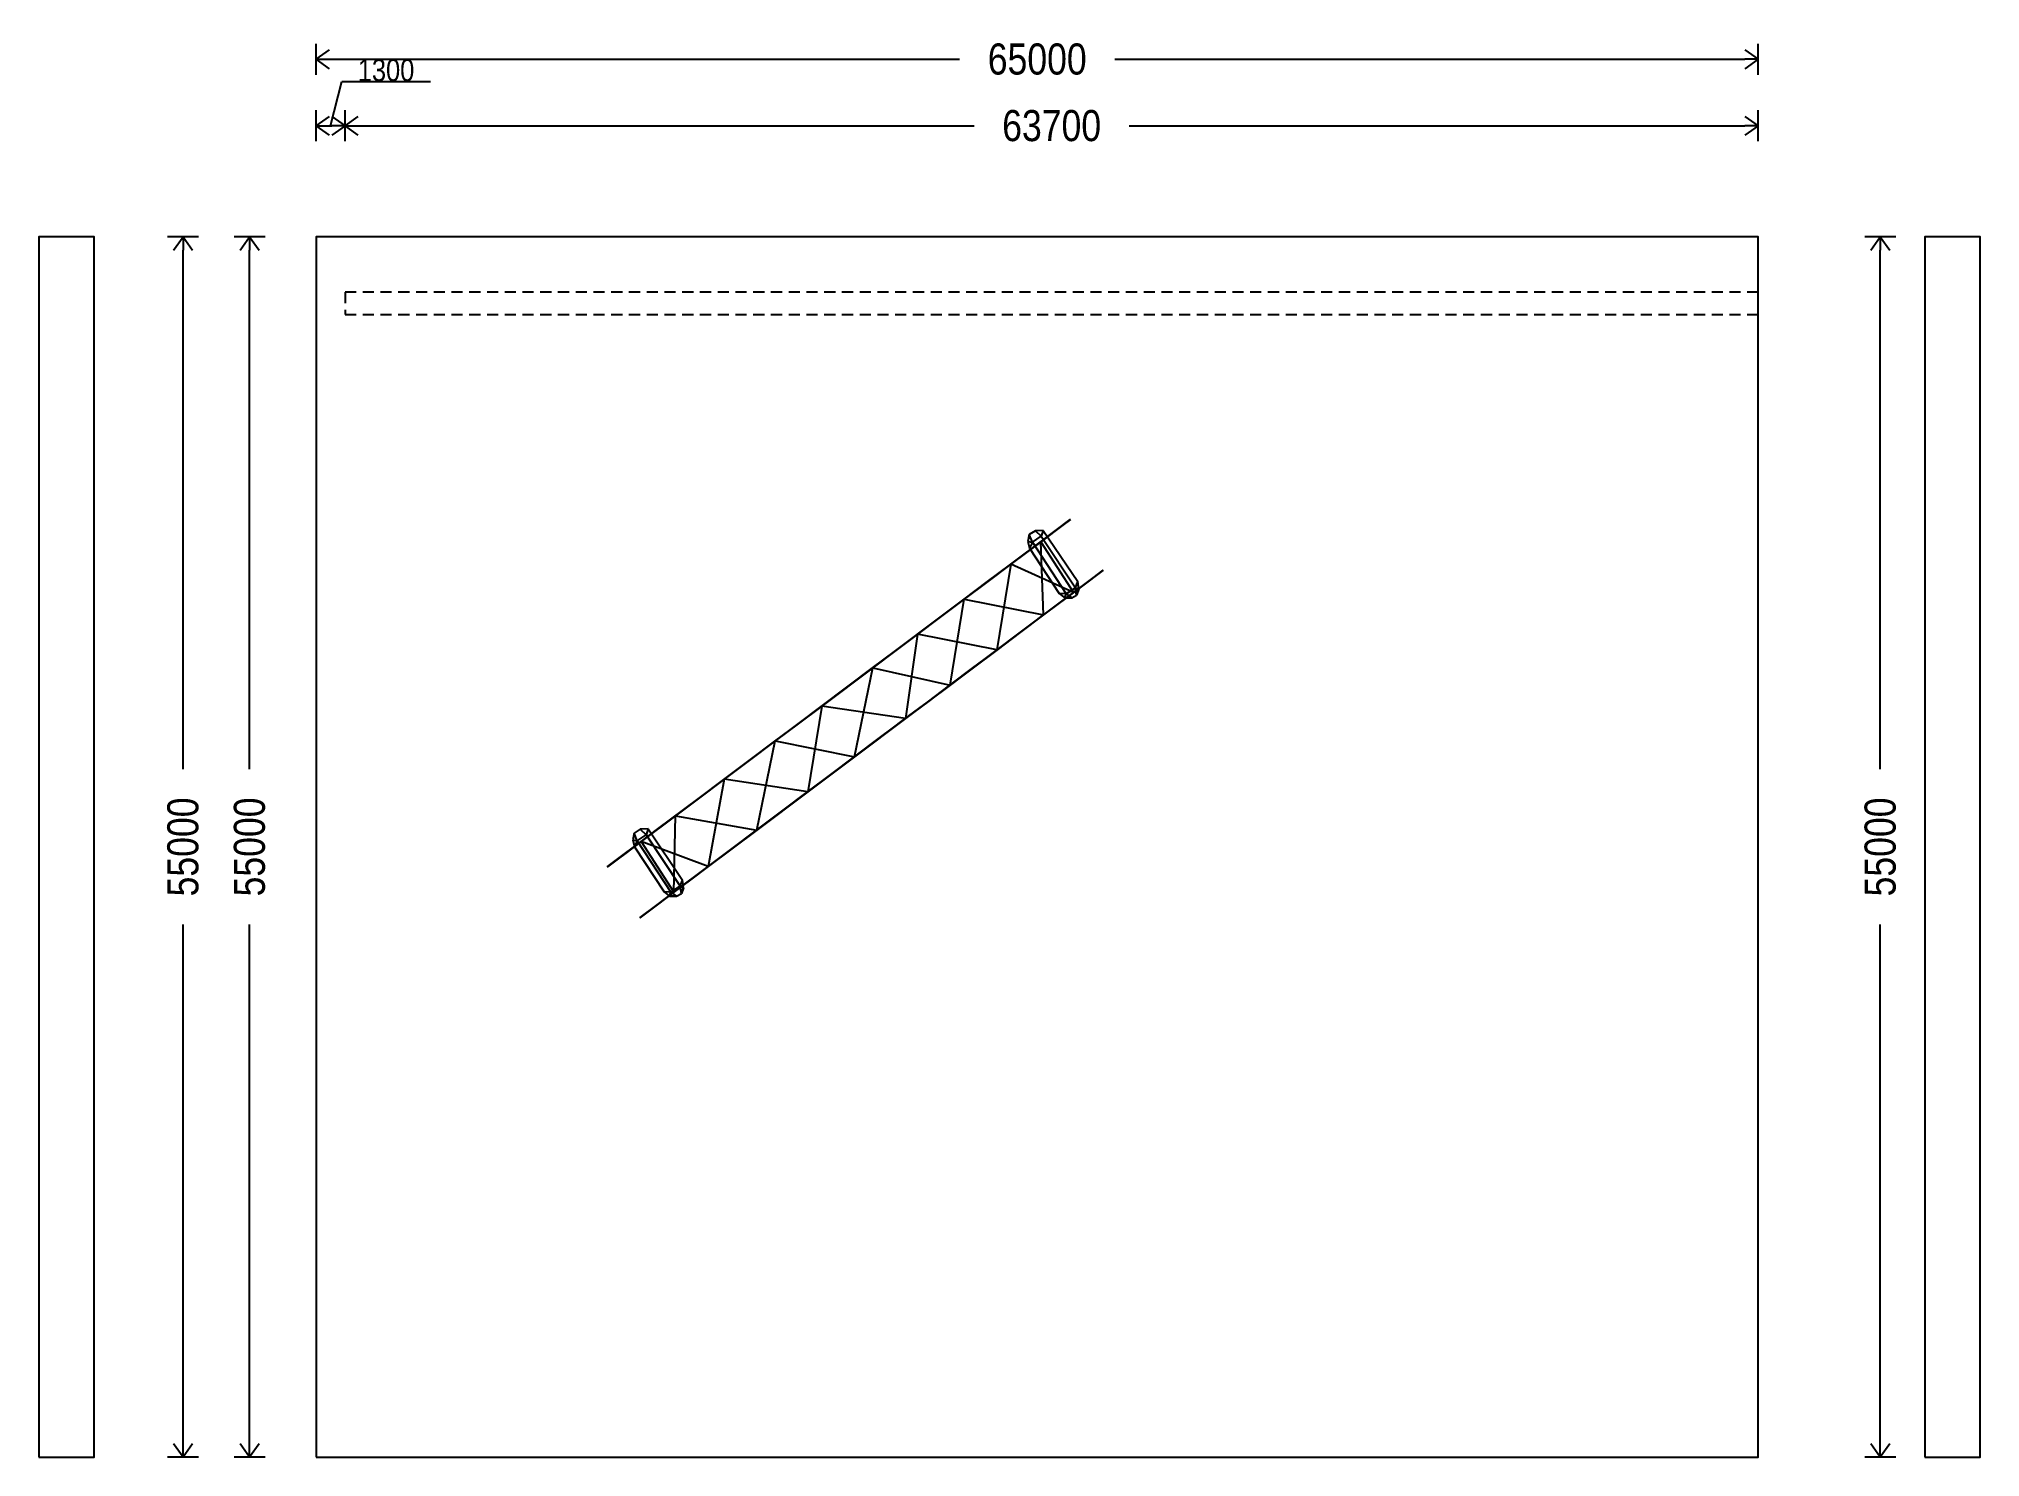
# Model space of a CAD drawing. Header units: metres. Extents: x 0 to 875, y 0 to 639.
import ezdxf

# ---------------------------------------------------------------- set-up
doc = ezdxf.new("R2010")
doc.units = ezdxf.units.M
doc.linetypes.add('DASHED1', pattern=[8, 5, -3])
doc.styles.add('OpenSansCondensed-Light', font='OpenSansCondensed-Light.ttf')
doc.dimstyles.new('EZDXF', dxfattribs={"dimtxt": 0.25, "dimasz": 0.175, "dimexe": 0.375, "dimexo": 0.125, "dimgap": 0.1, "dimtad": 1, "dimlfac": 100, "dimdsep": 46, "dimtxsty": 'OpenSansCondensed-Light', "dimblk": 'ARCHTICK', "dimcen": 2.5, "dimadec": 0, "dimazin": 0, "dimtfac": 1, "dimtmove": 2, "dimatfit": 3, "dimarcsym": 0})

# ---------------------------------------------------------------- blocks, each defined once
blk = doc.blocks.new('Block1')
for p, q in [((-0.002689, -0.096351, 0.014476), (0.004042, -0.091303, 0.014439)), ((-0.000428, -0.091274, -0.001109), (-0.001803, -0.092126, -0.001109)), ((0.001362, -0.091189, -0.001109), (-0.000428, -0.091274, -0.001109)), ((0.001362, -0.091189, -0.001109), (-0.000428, -0.091274, -0.001109)), ((-0.000428, -0.091274, -0.001109), (0.000899, -0.092487, 0.009188)), ((0.004042, -0.091303, 0.014439), (0.000721, -0.093794, 0.009392)), ((0.000721, -0.093794, 0.009392), (0.003952, -0.09137, 0.009355)), ((0.007453, -0.088746, 0.014536), (0.000781, -0.093749, 0.020553)), ((0.001362, -0.091189, -0.001109), (0.000899, -0.092487, 0.009188)), ((0.001362, -0.091189, -0.001109), (0.00912, -0.102707, -0.001109)), ((0.003952, -0.09137, 0.009355), (0.007512, -0.088701, 0.00943)), ((0.004042, -0.091303, 0.014439), (0.003952, -0.09137, 0.009355)), ((0.007512, -0.088701, 0.00943), (0.004042, -0.091303, 0.014439)), ((0.004042, -0.091303, 0.014439), (0.007453, -0.088746, 0.014536)), ((0.007453, -0.088746, 0.014536), (0.007512, -0.088701, 0.00943)), ((0.000781, -0.093749, 0.020553), (-0.005951, -0.098795, 0.0253)), ((0.000721, -0.093794, 0.009392), (-0.002689, -0.096351, 0.014476)), ((-0.00266, -0.096328, 0.009541), (0.000721, -0.093794, 0.009392)), ((-0.001803, -0.092126, -0.001109), (-0.002105, -0.093672, -0.001109)), ((-0.001803, -0.092126, -0.001109), (-0.002105, -0.093672, -0.001109)), ((-0.002105, -0.093672, -0.001109), (-0.00106, -0.093844, 0.009188)), ((-0.002105, -0.093672, -0.001109), (-0.001727, -0.095211, -0.001109)), ((-0.00106, -0.093844, 0.009188), (-0.001803, -0.092126, -0.001109)), ((-0.00106, -0.093844, 0.009188), (-0.001727, -0.095211, -0.001109)), ((-0.001727, -0.095211, -0.001109), (0.004952, -0.105356, -0.001109)), ((-0.00106, -0.093844, 0.009188), (0.000899, -0.092487, 0.009188)), ((-0.00106, -0.093844, 0.009188), (0.006495, -0.105431, 0.009188)), ((0.000781, -0.093749, 0.020553), (0.000721, -0.093794, 0.009392)), ((0.001416, -0.110228, 0.025254), (0.000781, -0.093749, 0.020553)), ((0.000781, -0.093749, 0.020553), (0.008149, -0.105182, 0.020507)), ((0.000899, -0.092487, 0.009188), (0.008612, -0.104095, 0.009188)), ((-0.005951, -0.098795, 0.0253), (-0.016452, -0.106669, 0.031317)), ((-0.011186, -0.102721, 0.009355), (-0.00592, -0.098773, 0.00943)), ((-0.011156, -0.102699, 0.014513), (-0.002689, -0.096351, 0.014476)), ((-0.00592, -0.098773, 0.00943), (-0.011156, -0.102699, 0.014513)), ((-0.005951, -0.098795, 0.0253), (-0.009085, -0.118102, 0.031271)), ((-0.005951, -0.098795, 0.0253), (-0.00592, -0.098773, 0.00943)), ((0.008149, -0.105182, 0.020507), (-0.005951, -0.098795, 0.0253)), ((-0.00592, -0.098773, 0.00943), (-0.00266, -0.096328, 0.009541)), ((-0.002689, -0.096351, 0.014476), (-0.00592, -0.098773, 0.00943)), ((-0.002689, -0.096351, 0.014476), (-0.00266, -0.096328, 0.009541)), ((0.01482, -0.100179, 0.014489), (0.008149, -0.105182, 0.020507)), ((0.011319, -0.102803, 0.009309), (0.01488, -0.100134, 0.009383)), ((0.01488, -0.100134, 0.009383), (0.011409, -0.102736, 0.014391)), ((0.011409, -0.102736, 0.014391), (0.01482, -0.100179, 0.014489)), ((0.01482, -0.100179, 0.014489), (0.01488, -0.100134, 0.009383)), ((-0.021838, -0.110707, 0.014551), (-0.011156, -0.102699, 0.014513)), ((-0.011156, -0.102699, 0.014513), (-0.016482, -0.106692, 0.009392)), ((-0.016482, -0.106692, 0.009392), (-0.011186, -0.102721, 0.009355)), ((-0.011156, -0.102699, 0.014513), (-0.011186, -0.102721, 0.009355)), ((0.004678, -0.107783, 0.01443), (0.011409, -0.102736, 0.014391)), ((0.008612, -0.104095, 0.009188), (0.006495, -0.105431, 0.009188)), ((0.006495, -0.105431, 0.009188), (0.008612, -0.104095, 0.009188)), ((0.011409, -0.102736, 0.014391), (0.008089, -0.105227, 0.009346)), ((0.008089, -0.105227, 0.009346), (0.011319, -0.102803, 0.009309)), ((0.008612, -0.104095, 0.009188), (0.00912, -0.102707, -0.001109)), ((0.008879, -0.105748, -0.001109), (0.008612, -0.104095, 0.009188)), ((0.008612, -0.104095, 0.009188), (0.009342, -0.10445, -0.001109)), ((0.009342, -0.10445, -0.001109), (0.008879, -0.105748, -0.001109)), ((0.008879, -0.105748, -0.001109), (0.009342, -0.10445, -0.001109)), ((0.009342, -0.10445, -0.001109), (0.00912, -0.102707, -0.001109)), ((0.011409, -0.102736, 0.014391), (0.011319, -0.102803, 0.009309)), ((-0.016452, -0.106669, 0.031317), (-0.027012, -0.114588, 0.035466)), ((-0.021867, -0.11073, 0.009392), (-0.016482, -0.106692, 0.009392)), ((-0.016482, -0.106692, 0.009392), (-0.021838, -0.110707, 0.014551)), ((-0.019645, -0.126021, 0.03542), (-0.016452, -0.106669, 0.031317)), ((-0.016452, -0.106669, 0.031317), (-0.016482, -0.106692, 0.009392)), ((-0.016452, -0.106669, 0.031317), (0.001416, -0.110228, 0.025254)), ((-0.003789, -0.114132, 0.014466), (0.004678, -0.107783, 0.01443)), ((0.008149, -0.105182, 0.020507), (0.001416, -0.110228, 0.025254)), ((0.001447, -0.110206, 0.009383), (0.004709, -0.107761, 0.009495)), ((0.004678, -0.107783, 0.01443), (0.001447, -0.110206, 0.009383)), ((0.008089, -0.105227, 0.009346), (0.004678, -0.107783, 0.01443)), ((0.004678, -0.107783, 0.01443), (0.004709, -0.107761, 0.009495)), ((0.004709, -0.107761, 0.009495), (0.008089, -0.105227, 0.009346)), ((0.006495, -0.105431, 0.009188), (0.004952, -0.105356, -0.001109)), ((0.004952, -0.105356, -0.001109), (0.006208, -0.106364, -0.001109)), ((0.006208, -0.106364, -0.001109), (0.006495, -0.105431, 0.009188)), ((0.007796, -0.106349, -0.001109), (0.006208, -0.106364, -0.001109)), ((0.006208, -0.106364, -0.001109), (0.007796, -0.106349, -0.001109)), ((0.006495, -0.105431, 0.009188), (0.007796, -0.106349, -0.001109)), ((0.007796, -0.106349, -0.001109), (0.008879, -0.105748, -0.001109)), ((0.008149, -0.105182, 0.020507), (0.008089, -0.105227, 0.009346)), ((-0.032129, -0.118424, 0.014513), (-0.021838, -0.110707, 0.014551)), ((-0.021838, -0.110707, 0.014551), (-0.027043, -0.114611, 0.00943)), ((-0.027043, -0.114611, 0.00943), (-0.021867, -0.11073, 0.009392)), ((-0.021838, -0.110707, 0.014551), (-0.021867, -0.11073, 0.009392)), ((0.001416, -0.110228, 0.025254), (-0.009085, -0.118102, 0.031271)), ((-0.003819, -0.114154, 0.009309), (0.001447, -0.110206, 0.009383)), ((0.001447, -0.110206, 0.009383), (-0.003789, -0.114132, 0.014466)), ((0.001416, -0.110228, 0.025254), (0.001447, -0.110206, 0.009383)), ((-0.027012, -0.114588, 0.035466), (-0.037035, -0.122103, 0.037298)), ((-0.027043, -0.114611, 0.00943), (-0.032129, -0.118424, 0.014513)), ((-0.032129, -0.118424, 0.009392), (-0.027043, -0.114611, 0.00943)), ((-0.027012, -0.114588, 0.035466), (-0.029668, -0.133536, 0.037251)), ((-0.027012, -0.114588, 0.035466), (-0.027043, -0.114611, 0.00943)), ((-0.009085, -0.118102, 0.031271), (-0.027012, -0.114588, 0.035466)), ((-0.009085, -0.118102, 0.031271), (-0.019645, -0.126021, 0.03542)), ((-0.014499, -0.122163, 0.009346), (-0.009114, -0.118125, 0.009346)), ((-0.014469, -0.12214, 0.014503), (-0.003789, -0.114132, 0.014466)), ((-0.009114, -0.118125, 0.009346), (-0.014469, -0.12214, 0.014503)), ((-0.003789, -0.114132, 0.014466), (-0.009114, -0.118125, 0.009346)), ((-0.009114, -0.118125, 0.009346), (-0.003819, -0.114154, 0.009309)), ((-0.009085, -0.118102, 0.031271), (-0.009114, -0.118125, 0.009346)), ((-0.003789, -0.114132, 0.014466), (-0.003819, -0.114154, 0.009309)), ((-0.037035, -0.122103, 0.037298), (-0.048554, -0.13074, 0.03726)), ((-0.042929, -0.126523, 0.009392), (-0.037095, -0.122148, 0.009392)), ((-0.042899, -0.1265, 0.014551), (-0.032129, -0.118424, 0.014513)), ((-0.037095, -0.122148, 0.009392), (-0.042899, -0.1265, 0.014551)), ((-0.041186, -0.142173, 0.037214), (-0.037035, -0.122103, 0.037298)), ((-0.032129, -0.118424, 0.014513), (-0.037095, -0.122148, 0.009392)), ((-0.037095, -0.122148, 0.009392), (-0.032129, -0.118424, 0.009392)), ((-0.037035, -0.122103, 0.037298), (-0.037095, -0.122148, 0.009392)), ((-0.037035, -0.122103, 0.037298), (-0.019645, -0.126021, 0.03542)), ((-0.032129, -0.118424, 0.014513), (-0.032129, -0.118424, 0.009392)), ((-0.024762, -0.129857, 0.014466), (-0.014469, -0.12214, 0.014503)), ((-0.014469, -0.12214, 0.014503), (-0.019675, -0.126044, 0.009383)), ((-0.019675, -0.126044, 0.009383), (-0.014499, -0.122163, 0.009346)), ((-0.014469, -0.12214, 0.014503), (-0.014499, -0.122163, 0.009346)), ((-0.05391, -0.134756, 0.014513), (-0.042899, -0.1265, 0.014551)), ((-0.042899, -0.1265, 0.014551), (-0.048554, -0.13074, 0.00943)), ((-0.048554, -0.13074, 0.00943), (-0.042929, -0.126523, 0.009392)), ((-0.042899, -0.1265, 0.014551), (-0.042929, -0.126523, 0.009392)), ((-0.019645, -0.126021, 0.03542), (-0.029668, -0.133536, 0.037251)), ((-0.019675, -0.126044, 0.009383), (-0.024762, -0.129857, 0.014466)), ((-0.024762, -0.129857, 0.009346), (-0.019675, -0.126044, 0.009383)), ((-0.019645, -0.126021, 0.03542), (-0.019675, -0.126044, 0.009383)), ((-0.048554, -0.13074, 0.03726), (-0.059055, -0.138615, 0.035504)), ((-0.053969, -0.134801, 0.009392), (-0.048554, -0.13074, 0.00943)), ((-0.048554, -0.13074, 0.00943), (-0.05391, -0.134756, 0.014513)), ((-0.048554, -0.13074, 0.03726), (-0.051688, -0.150048, 0.035457)), ((-0.029668, -0.133536, 0.037251), (-0.048554, -0.13074, 0.03726)), ((-0.048554, -0.13074, 0.03726), (-0.048554, -0.13074, 0.00943)), ((-0.035532, -0.137933, 0.014503), (-0.024762, -0.129857, 0.014466)), ((-0.024762, -0.129857, 0.014466), (-0.029728, -0.133581, 0.009346)), ((-0.029728, -0.133581, 0.009346), (-0.024762, -0.129857, 0.009346)), ((-0.024762, -0.129857, 0.014466), (-0.024762, -0.129857, 0.009346)), ((-0.064888, -0.142988, 0.014476), (-0.05391, -0.134756, 0.014513)), ((-0.05391, -0.134756, 0.014513), (-0.059115, -0.138659, 0.009392)), ((-0.059115, -0.138659, 0.009392), (-0.053969, -0.134801, 0.009392)), ((-0.05391, -0.134756, 0.014513), (-0.053969, -0.134801, 0.009392)), ((-0.029668, -0.133536, 0.037251), (-0.041186, -0.142173, 0.037214)), ((-0.035561, -0.137956, 0.009346), (-0.029728, -0.133581, 0.009346)), ((-0.029728, -0.133581, 0.009346), (-0.035532, -0.137933, 0.014503)), ((-0.029668, -0.133536, 0.037251), (-0.029728, -0.133581, 0.009346)), ((-0.059055, -0.138615, 0.035504), (-0.070574, -0.14725, 0.03128)), ((-0.064919, -0.14301, 0.009355), (-0.059115, -0.138659, 0.009392)), ((-0.059115, -0.138659, 0.009392), (-0.064888, -0.142988, 0.014476)), ((-0.063205, -0.158683, 0.031234), (-0.059055, -0.138615, 0.035504)), ((-0.059055, -0.138615, 0.035504), (-0.059115, -0.138659, 0.009392)), ((-0.059055, -0.138615, 0.035504), (-0.041186, -0.142173, 0.037214)), ((-0.046541, -0.146189, 0.014466), (-0.035532, -0.137933, 0.014503)), ((-0.035532, -0.137933, 0.014503), (-0.041186, -0.142173, 0.009383)), ((-0.041186, -0.142173, 0.009383), (-0.035561, -0.137956, 0.009346)), ((-0.035532, -0.137933, 0.014503), (-0.035561, -0.137956, 0.009346)), ((-0.076438, -0.151647, 0.014476), (-0.064888, -0.142988, 0.014476)), ((-0.064888, -0.142988, 0.014476), (-0.070603, -0.147273, 0.00943)), ((-0.070603, -0.147273, 0.00943), (-0.064919, -0.14301, 0.009355)), ((-0.064888, -0.142988, 0.014476), (-0.064919, -0.14301, 0.009355)), ((-0.041186, -0.142173, 0.037214), (-0.051688, -0.150048, 0.035457)), ((-0.046602, -0.146234, 0.009346), (-0.041186, -0.142173, 0.009383)), ((-0.041186, -0.142173, 0.009383), (-0.046541, -0.146189, 0.014466)), ((-0.041186, -0.142173, 0.037214), (-0.041186, -0.142173, 0.009383)), ((-0.070574, -0.14725, 0.03128), (-0.081553, -0.155484, 0.025337)), ((-0.070603, -0.147273, 0.00943), (-0.076438, -0.151647, 0.014476)), ((-0.076438, -0.151647, 0.00943), (-0.070603, -0.147273, 0.00943)), ((-0.070574, -0.14725, 0.03128), (-0.074186, -0.166916, 0.025291)), ((-0.070574, -0.14725, 0.03128), (-0.070603, -0.147273, 0.00943)), ((-0.051688, -0.150048, 0.035457), (-0.070574, -0.14725, 0.03128)), ((-0.057521, -0.154422, 0.01443), (-0.046541, -0.146189, 0.014466)), ((-0.046541, -0.146189, 0.014466), (-0.051747, -0.150092, 0.009346)), ((-0.051747, -0.150092, 0.009346), (-0.046602, -0.146234, 0.009346)), ((-0.046541, -0.146189, 0.014466), (-0.046602, -0.146234, 0.009346)), ((-0.085502, -0.158444, 0.014551), (-0.076438, -0.151647, 0.014476)), ((-0.076438, -0.151647, 0.014476), (-0.081553, -0.155484, 0.009392)), ((-0.081553, -0.155484, 0.009392), (-0.076438, -0.151647, 0.00943)), ((-0.076438, -0.151647, 0.014476), (-0.076438, -0.151647, 0.00943)), ((-0.051688, -0.150048, 0.035457), (-0.063205, -0.158683, 0.031234)), ((-0.057552, -0.154445, 0.009309), (-0.051747, -0.150092, 0.009346)), ((-0.051747, -0.150092, 0.009346), (-0.057521, -0.154422, 0.01443)), ((-0.051688, -0.150048, 0.035457), (-0.051747, -0.150092, 0.009346)), ((-0.081553, -0.155484, 0.025337), (-0.089242, -0.161249, 0.020516)), ((-0.085533, -0.158467, 0.009392), (-0.081553, -0.155484, 0.009392)), ((-0.081553, -0.155484, 0.009392), (-0.085502, -0.158444, 0.014551)), ((-0.081875, -0.172682, 0.02047), (-0.081553, -0.155484, 0.025337)), ((-0.081553, -0.155484, 0.025337), (-0.063205, -0.158683, 0.031234)), ((-0.081553, -0.155484, 0.025337), (-0.081553, -0.155484, 0.009392)), ((-0.069069, -0.16308, 0.01443), (-0.057521, -0.154422, 0.01443)), ((-0.057521, -0.154422, 0.01443), (-0.063236, -0.158706, 0.009383)), ((-0.063236, -0.158706, 0.009383), (-0.057552, -0.154445, 0.009309)), ((-0.057521, -0.154422, 0.01443), (-0.057552, -0.154445, 0.009309)), ((-0.089242, -0.161249, 0.020516), (-0.096871, -0.166969, 0.014573)), ((-0.093041, -0.164098, 0.014476), (-0.085502, -0.158444, 0.014551)), ((-0.089242, -0.161249, 0.00943), (-0.093041, -0.164098, 0.014476)), ((-0.093012, -0.164076, 0.009541), (-0.089242, -0.161249, 0.00943)), ((-0.090866, -0.159382, -0.002693), (-0.091168, -0.160927, -0.002693)), ((-0.090866, -0.159382, -0.002693), (-0.091168, -0.160927, -0.002693)), ((-0.091168, -0.160927, -0.002693), (-0.090123, -0.161099, 0.009188)), ((-0.091168, -0.160927, -0.002693), (-0.090789, -0.162467, -0.002693)), ((-0.089492, -0.158529, -0.002693), (-0.090866, -0.159382, -0.002693)), ((-0.090123, -0.161099, 0.009188), (-0.090866, -0.159382, -0.002693)), ((-0.090123, -0.161099, 0.009188), (-0.090789, -0.162467, -0.002693)), ((-0.090123, -0.161099, 0.009188), (-0.088164, -0.159741, 0.009188)), ((-0.090123, -0.161099, 0.009188), (-0.082569, -0.172686, 0.009188)), ((-0.0877, -0.158443, -0.002693), (-0.089492, -0.158529, -0.002693)), ((-0.0877, -0.158443, -0.002693), (-0.089492, -0.158529, -0.002693)), ((-0.089492, -0.158529, -0.002693), (-0.088164, -0.159741, 0.009188)), ((-0.085502, -0.158444, 0.014551), (-0.089242, -0.161249, 0.00943)), ((-0.089242, -0.161249, 0.00943), (-0.085533, -0.158467, 0.009392)), ((-0.089242, -0.161249, 0.020516), (-0.081875, -0.172682, 0.02047)), ((-0.074186, -0.166916, 0.025291), (-0.089242, -0.161249, 0.020516)), ((-0.089242, -0.161249, 0.020516), (-0.089242, -0.161249, 0.00943)), ((-0.0877, -0.158443, -0.002693), (-0.088164, -0.159741, 0.009188)), ((-0.088164, -0.159741, 0.009188), (-0.080451, -0.171349, 0.009188)), ((-0.0877, -0.158443, -0.002693), (-0.079942, -0.16996, -0.002693)), ((-0.085502, -0.158444, 0.014551), (-0.085533, -0.158467, 0.009392)), ((-0.063205, -0.158683, 0.031234), (-0.074186, -0.166916, 0.025291)), ((-0.063236, -0.158706, 0.009383), (-0.069069, -0.16308, 0.01443)), ((-0.069069, -0.16308, 0.009383), (-0.063236, -0.158706, 0.009383)), ((-0.063205, -0.158683, 0.031234), (-0.063236, -0.158706, 0.009383)), ((-0.096931, -0.167014, 0.009392), (-0.093012, -0.164076, 0.009541)), ((-0.093041, -0.164098, 0.014476), (-0.096931, -0.167014, 0.009392)), ((-0.096871, -0.166969, 0.014573), (-0.093041, -0.164098, 0.014476)), ((-0.093041, -0.164098, 0.014476), (-0.093012, -0.164076, 0.009541)), ((-0.090789, -0.162467, -0.002693), (-0.084111, -0.17261, -0.002693)), ((-0.078135, -0.169877, 0.014503), (-0.069069, -0.16308, 0.01443)), ((-0.069069, -0.16308, 0.01443), (-0.074186, -0.166916, 0.009346)), ((-0.074186, -0.166916, 0.009346), (-0.069069, -0.16308, 0.009383)), ((-0.069069, -0.16308, 0.01443), (-0.069069, -0.16308, 0.009383)), ((-0.096871, -0.166969, 0.014573), (-0.096931, -0.167014, 0.009392)), ((-0.085674, -0.175531, 0.01443), (-0.078135, -0.169877, 0.014503)), ((-0.081875, -0.172682, 0.009383), (-0.074186, -0.166916, 0.009346)), ((-0.074186, -0.166916, 0.025291), (-0.081875, -0.172682, 0.02047)), ((-0.078135, -0.169877, 0.014503), (-0.081875, -0.172682, 0.009383)), ((-0.080451, -0.171349, 0.009188), (-0.079942, -0.16996, -0.002693)), ((-0.079721, -0.171706, -0.002693), (-0.079942, -0.16996, -0.002693)), ((-0.078135, -0.169877, 0.014503), (-0.078164, -0.1699, 0.014573)), ((-0.074186, -0.166916, 0.009346), (-0.078135, -0.169877, 0.014503)), ((-0.074186, -0.166916, 0.025291), (-0.074186, -0.166916, 0.009346)), ((-0.081875, -0.172682, 0.02047), (-0.089503, -0.178402, 0.014527)), ((-0.081875, -0.172682, 0.009383), (-0.085674, -0.175531, 0.01443)), ((-0.085644, -0.175509, 0.009495), (-0.081875, -0.172682, 0.009383)), ((-0.082569, -0.172686, 0.009188), (-0.084111, -0.17261, -0.002693)), ((-0.084111, -0.17261, -0.002693), (-0.082854, -0.17362, -0.002693)), ((-0.082854, -0.17362, -0.002693), (-0.082569, -0.172686, 0.009188)), ((-0.081266, -0.173604, -0.002693), (-0.082854, -0.17362, -0.002693)), ((-0.082854, -0.17362, -0.002693), (-0.081266, -0.173604, -0.002693)), ((-0.080451, -0.171349, 0.009188), (-0.082569, -0.172686, 0.009188)), ((-0.082569, -0.172686, 0.009188), (-0.080451, -0.171349, 0.009188)), ((-0.082569, -0.172686, 0.009188), (-0.081266, -0.173604, -0.002693)), ((-0.081875, -0.172682, 0.02047), (-0.081875, -0.172682, 0.009383)), ((-0.081266, -0.173604, -0.002693), (-0.080184, -0.173003, -0.002693)), ((-0.080184, -0.173003, -0.002693), (-0.080451, -0.171349, 0.009188)), ((-0.080451, -0.171349, 0.009188), (-0.079721, -0.171706, -0.002693)), ((-0.079721, -0.171706, -0.002693), (-0.080184, -0.173003, -0.002693)), ((-0.080184, -0.173003, -0.002693), (-0.079721, -0.171706, -0.002693)), ((-0.089563, -0.178447, 0.009346), (-0.085644, -0.175509, 0.009495)), ((-0.085674, -0.175531, 0.01443), (-0.089563, -0.178447, 0.009346)), ((-0.089503, -0.178402, 0.014527), (-0.089563, -0.178447, 0.009346)), ((-0.089503, -0.178402, 0.014527), (-0.085674, -0.175531, 0.01443)), ((-0.085674, -0.175531, 0.01443), (-0.085644, -0.175509, 0.009495))]:
    blk.add_line(p, q)
blk = doc.blocks.new('_OPEN90')
at = {"color": 0, "linetype": 'BYBLOCK'}
blk.add_line((0, 0), (-1, 0), dxfattribs=at)
blk.add_lwpolyline([(-1, 0.71), (0, 0), (-1, -0.71)], dxfattribs=at)
blk = doc.blocks.new('*D1')
at = {"color": 1, "lineweight": -2}
for p, q in [((102, 550), (88, 550)), ((95, 310), (95, 544)), ((95, 6), (95, 240)), ((102, 0), (88, 0))]:
    blk.add_line(p, q, dxfattribs=at)
at = {"layer": 'DEFPOINTS'}
for p in [(125, 550), (95, 0), (125, 0)]:
    blk.add_point(p, dxfattribs=at)
at = {"color": 1, "xscale": 6, "yscale": 6}
for p, rotation in [((95, 550), 90), ((95, 0), 270)]:
    blk.add_blockref('_OPEN90', p, dxfattribs=dict(at, rotation=rotation))
at = {"insert": (95, 275), "char_height": 14, "attachment_point": 5, "rotation": 90, "style": 'OpenSansCondensed-Light'}
blk.add_mtext('55000', dxfattribs=at)
blk = doc.blocks.new('*D2')
at = {"color": 1, "lineweight": -2}
for p, q in [((72, 550), (58, 550)), ((65, 310), (65, 544)), ((65, 6), (65, 240)), ((72, 0), (58, 0))]:
    blk.add_line(p, q, dxfattribs=at)
at = {"layer": 'DEFPOINTS'}
for p in [(125, 550), (65, 0), (125, 0)]:
    blk.add_point(p, dxfattribs=at)
at = {"color": 1, "xscale": 6, "yscale": 6}
for p, rotation in [((65, 550), 90), ((65, 0), 270)]:
    blk.add_blockref('_OPEN90', p, dxfattribs=dict(at, rotation=rotation))
at = {"insert": (65, 275), "char_height": 14, "attachment_point": 5, "rotation": 90, "style": 'OpenSansCondensed-Light'}
blk.add_mtext('55000', dxfattribs=at)
blk = doc.blocks.new('*D3')
at = {"color": 1, "lineweight": -2}
for p, q in [((138, 593), (138, 607)), ((775, 593), (775, 607)), ((144, 600), (421.5, 600)), ((491.5, 600), (769, 600))]:
    blk.add_line(p, q, dxfattribs=at)
at = {"layer": 'DEFPOINTS'}
for p in [(138, 600), (138, 525), (775, 525)]:
    blk.add_point(p, dxfattribs=at)
at = {"color": 1, "xscale": 6, "yscale": 6, "rotation": 180}
blk.add_blockref('_OPEN90', (138, 600), dxfattribs=at)
at = {"color": 1, "xscale": 6, "yscale": 6}
blk.add_blockref('_OPEN90', (775, 600), dxfattribs=at)
at = {"insert": (456.5, 600), "char_height": 14, "attachment_point": 5, "style": 'OpenSansCondensed-Light'}
blk.add_mtext('63700', dxfattribs=at)
blk = doc.blocks.new('*D4')
at = {"color": 1, "lineweight": -2}
for p, q in [((125, 623), (125, 637)), ((131, 630), (415, 630)), ((485, 630), (769, 630)), ((775, 623), (775, 637))]:
    blk.add_line(p, q, dxfattribs=at)
at = {"layer": 'DEFPOINTS'}
for p in [(125, 630), (125, 550), (775, 550)]:
    blk.add_point(p, dxfattribs=at)
at = {"color": 1, "xscale": 6, "yscale": 6, "rotation": 180}
blk.add_blockref('_OPEN90', (125, 630), dxfattribs=at)
at = {"color": 1, "xscale": 6, "yscale": 6}
blk.add_blockref('_OPEN90', (775, 630), dxfattribs=at)
at = {"insert": (450, 630), "char_height": 14, "attachment_point": 5, "style": 'OpenSansCondensed-Light'}
blk.add_mtext('65000', dxfattribs=at)
blk = doc.blocks.new('*D5')
at = {"color": 1, "lineweight": -2}
for p, q in [((837, 550), (823, 550)), ((830, 310), (830, 544)), ((830, 6), (830, 240)), ((837, 0), (823, 0))]:
    blk.add_line(p, q, dxfattribs=at)
at = {"layer": 'DEFPOINTS'}
for p in [(850, 550), (830, 0), (850, 0)]:
    blk.add_point(p, dxfattribs=at)
at = {"color": 1, "xscale": 6, "yscale": 6}
for p, rotation in [((830, 550), 90), ((830, 0), 270)]:
    blk.add_blockref('_OPEN90', p, dxfattribs=dict(at, rotation=rotation))
at = {"insert": (830, 275), "char_height": 14, "attachment_point": 5, "rotation": 90, "style": 'OpenSansCondensed-Light'}
blk.add_mtext('55000', dxfattribs=at)
blk = doc.blocks.new('*D6')
for p, q in [((131.5, 600), (136.5, 619.925)), ((136.5, 619.925), (176.5, 619.925))]:
    blk.add_line(p, q)
at = {"color": 1, "lineweight": -2}
for p, q in [((125, 593), (125, 607)), ((138, 593), (138, 607)), ((131, 600), (132, 600))]:
    blk.add_line(p, q, dxfattribs=at)
at = {"layer": 'DEFPOINTS'}
for p in [(125, 600), (125, 525), (138, 525)]:
    blk.add_point(p, dxfattribs=at)
at = {"color": 1, "xscale": 6, "yscale": 6, "rotation": 180}
blk.add_blockref('_OPEN90', (125, 600), dxfattribs=at)
at = {"color": 1, "xscale": 6, "yscale": 6}
blk.add_blockref('_OPEN90', (138, 600), dxfattribs=at)
at = {"insert": (156.5, 625), "char_height": 10, "attachment_point": 5, "style": 'OpenSansCondensed-Light'}
blk.add_mtext('1300', dxfattribs=at)

msp = doc.modelspace()

# ---------------------------------------------------------------- linework, layer by layer
for points in [[(0, 0), (25, 0), (25, 550), (0, 550), (0, 0)], [(125, 0), (775, 0), (775, 550), (125, 550), (125, 0)], [(850, 0), (875, 0), (875, 550), (850, 550), (850, 0)]]:
    msp.add_lwpolyline(points)
at = {"linetype": 'DASHED1'}
msp.add_lwpolyline([(775, 525), (138, 525), (138, 515), (775, 515)], dxfattribs=at)

# ---------------------------------------------------------------- block references
at = {"xscale": 2000, "yscale": 2000}
msp.add_blockref('Block1', (450, 600), dxfattribs=at)

# ---------------------------------------------------------------- dimensions: what is measured, and where the dimension line sits
for base, p1, p2, picture, middle in [((125, 630), (125, 550), (775, 550), '*D4', (450, 630)), ((138, 600), (138, 525), (775, 525), '*D3', (456.5, 600))]:
    dim = msp.add_linear_dim(base=base, p1=p1, p2=p2, dimstyle='EZDXF', override={"dimtxt": 14, "dimasz": 6, "dimexe": 7, "dimtad": 0, "dimblk": 'OPEN90', "dimsah": 0, "dimtsz": 0, "dimclrd": 1, "dimclre": 1, "dimfxl": 7, "dimfxlon": 1})
    dim.commit()
    dim.dimension.update_dxf_attribs({"geometry": picture, "text_midpoint": middle})
dim = msp.add_linear_dim(base=(125, 600), p1=(125, 525), p2=(138, 525), dimstyle='EZDXF', override={"dimtxt": 10, "dimasz": 6, "dimexe": 7, "dimblk": 'OPEN90', "dimsah": 0, "dimtsz": 0, "dimclrd": 1, "dimclre": 1, "dimtmove": 1, "dimfxl": 7, "dimfxlon": 1})
dim.commit()
dim.dimension.update_dxf_attribs({"geometry": '*D6', "text_midpoint": (136.5, 619.925), "dimtype": 160})
for base, p1, p2, picture, middle in [((65, 0), (125, 0), (125, 550), '*D2', (65, 275)), ((95, 0), (125, 0), (125, 550), '*D1', (95, 275)), ((830, 0), (850, 0), (850, 550), '*D5', (830, 275))]:
    dim = msp.add_linear_dim(base=base, p1=p1, p2=p2, angle=90, dimstyle='EZDXF', override={"dimtxt": 14, "dimasz": 6, "dimexe": 7, "dimtad": 0, "dimblk": 'OPEN90', "dimsah": 0, "dimtsz": 0, "dimclrd": 1, "dimclre": 1, "dimfxl": 7, "dimfxlon": 1})
    dim.commit()
    dim.dimension.update_dxf_attribs({"geometry": picture, "text_midpoint": middle})

doc.saveas('drawing.dxf')
